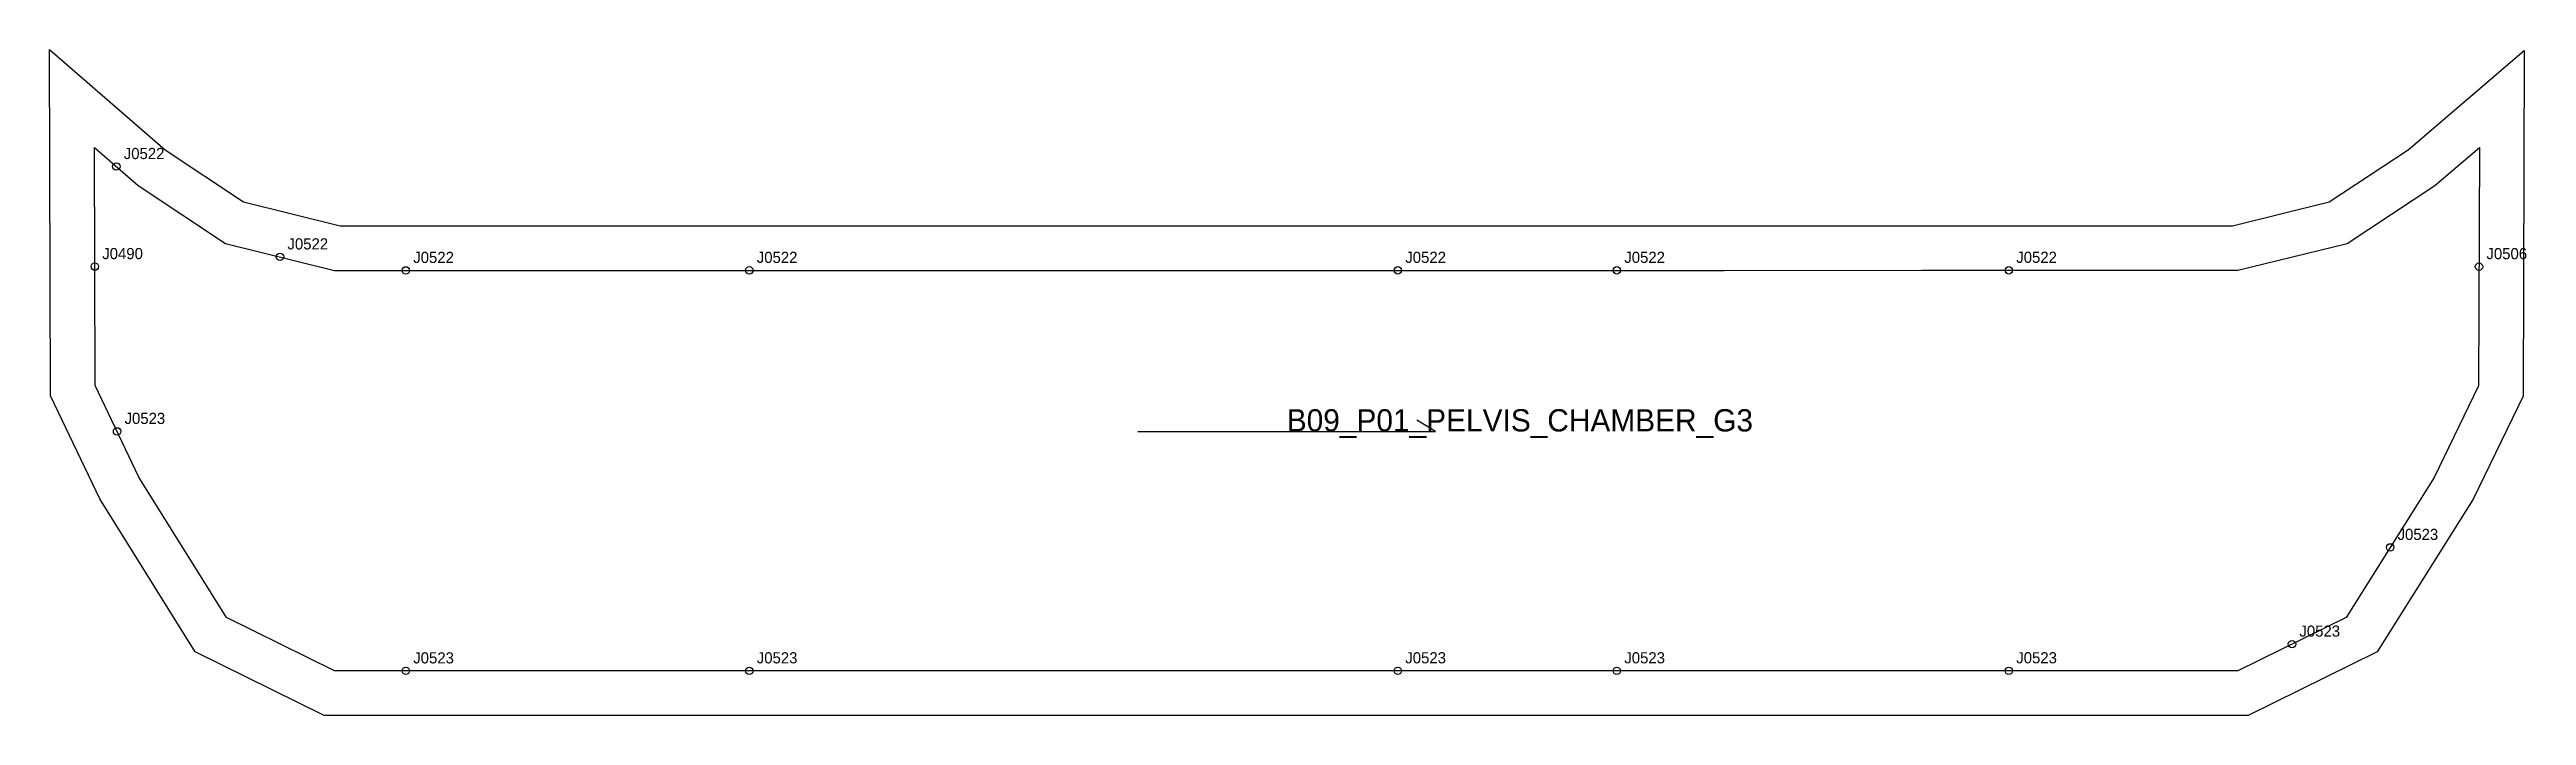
# Model space of a CAD drawing. Header units: millimetres. Extents: x -12 to 654, y -153 to 26.
import ezdxf

# ---------------------------------------------------------------- set-up
doc = ezdxf.new("R2010")
doc.units = ezdxf.units.MM
for name, color, linetype in [('CUT', 1, 'Continuous'), ('GRAIN', 3, 'Continuous'), ('LABEL', 7, 'Continuous'), ('NOTCH', 2, 'Continuous'), ('SEW', 5, 'Continuous')]:
    doc.layers.add(name, color=color, linetype=linetype)

msp = doc.modelspace()

# ---------------------------------------------------------------- linework, layer by layer
at = {"layer": 'CUT'}
msp.add_lwpolyline([(-12.08, 26.38), (19.02, -0.62), (40.09, -14.61), (66.02, -21.04), (102.81, -21.04), (149.43, -21.04), (202.61, -21.03), (260.32, -21.03), (320.33, -21.02), (380.35, -21.02), (438.05, -21.02), (491.24, -21.01), (537.85, -21.01), (574.65, -21.01), (600.63, -14.6), (621.87, -0.58), (653.11, 26.09), (652.83, -66.84), (639.38, -94.53), (613.57, -135.65), (578.91, -152.72), (537.86, -152.72), (491.24, -152.72), (438.06, -152.73), (380.35, -152.73), (320.33, -152.73), (260.32, -152.74), (202.61, -152.74), (149.43, -152.75), (102.81, -152.75), (61.75, -152.75), (27.1, -135.6), (1.43, -94.45), (-11.8, -66.76), (-12.08, 26.38)], close=True, dxfattribs=at)
at = {"layer": 'GRAIN'}
for p, q in [((280.47, -76.36), (360.47, -76.36)), ((360.47, -76.36), (355.47, -73.36))]:
    msp.add_line(p, q, dxfattribs=at)
at = {"layer": 'NOTCH'}
for centre in [(5.87, -5.09), (0.09, -32.01), (49.87, -29.4), (83.68, -33.04), (176.02, -33.03), (350.34, -33.02), (409.2, -33.02), (514.55, -33.01), (640.93, -32.03), (6.08, -76.34), (617.04, -107.54), (590.66, -133.55), (83.68, -140.75), (176.02, -140.74), (350.34, -140.73), (409.2, -140.73), (514.55, -140.72)]:
    msp.add_circle(centre, 1, dxfattribs=at)
at = {"layer": 'SEW'}
msp.add_lwpolyline([(0, 0), (11.73, -10.19), (35.18, -25.76), (64.56, -33.04), (102.81, -33.04), (149.43, -33.04), (202.61, -33.03), (260.32, -33.03), (320.33, -33.02), (380.35, -33.02), (438.06, -33.02), (491.24, -33.01), (537.85, -33.01), (576.11, -33.01), (605.51, -25.76), (629.1, -10.19), (641.03, 0), (640.84, -64.06), (628.87, -88.7), (605.21, -126.39), (576.11, -140.72), (537.86, -140.72), (491.24, -140.72), (438.06, -140.73), (380.35, -140.73), (320.33, -140.73), (260.32, -140.74), (202.61, -140.74), (149.43, -140.75), (102.81, -140.75), (64.56, -140.75), (35.48, -126.36), (11.96, -88.67), (0.19, -64.02)], close=True, dxfattribs=at)

# ---------------------------------------------------------------- texts
at = {"layer": 'LABEL'}
for s, height, p in [('J0522', 3, (7.87, -3.09)), ('J0522', 3, (51.87, -27.4)), ('J0490', 3, (2.09, -30.01)), ('J0522', 3, (85.68, -31.04)), ('J0522', 3, (178.02, -31.03)), ('J0522', 3, (352.34, -31.02)), ('J0522', 3, (411.2, -31.02)), ('J0522', 3, (516.55, -31.01)), ('J0506', 3, (642.93, -30.03)), ('J0523', 3, (8.08, -74.34)), ('B09_P01_PELVIS_CHAMBER_G3', 6, (320.47, -76.36)), ('J0523', 3, (619.04, -105.54)), ('J0523', 3, (592.66, -131.55)), ('J0523', 3, (85.68, -138.75)), ('J0523', 3, (178.02, -138.74)), ('J0523', 3, (352.34, -138.73)), ('J0523', 3, (411.2, -138.73)), ('J0523', 3, (516.55, -138.72))]:
    msp.add_text(s, height=height, dxfattribs=at).set_placement(p)

doc.saveas('drawing.dxf')
